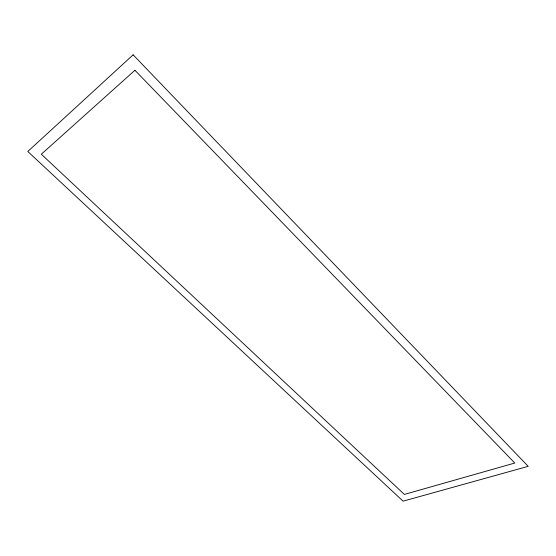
<?xml version="1.0" encoding="UTF-8"?>
<svg xmlns="http://www.w3.org/2000/svg" width="556" height="556" viewBox="0 0 556 556"><rect width="100%" height="100%" fill="white"/><g stroke="black" fill="none" stroke-linecap="round" stroke-linejoin="round"><path stroke-width="0.83" d="M133.134 54.829L27.8 151.489L403.072 501.171L528.2 466.338L133.134 54.829M134.934 70.271L41.325 154.22L404.365 494.423L514.8 463.037L134.934 70.271"/></g></svg>
